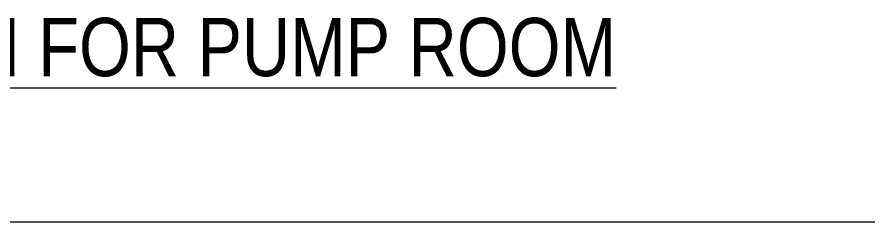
# Model space of a CAD drawing. Header units: metres. Extents: x 385023 to 385532, y 1408468 to 1408621.
# Drawn here: x 385073.07 to 385085.21, y 1408497.19 to 1408500.11 of the extents above; entities that cross this region are included whole.
import ezdxf
from ezdxf.enums import TextEntityAlignment as Align

# ---------------------------------------------------------------- set-up
doc = ezdxf.new("R2010")
doc.units = ezdxf.units.M
doc.header["$MEASUREMENT"] = 0
doc.layers.add('MEP INPUT', color=3, linetype='Continuous', lineweight=0)
doc.styles.get("Standard").update_dxf_attribs({"font": 'ARIALN.TTF', "height": 0.35})

# ---------------------------------------------------------------- blocks, each defined once
blk = doc.blocks.new('A$C49351B01')
at = {"layer": 'MEP INPUT', "color": 7, "lineweight": 0}
blk.add_line((0, -8.93895284141999), (28.51137078718285, -8.93895284141999), dxfattribs=at)
blk.add_text('%%UPLAN FOR PUMP ROOM', height=0.3276, dxfattribs=at).set_placement((20.98267561799884, -7.955594908218528), align=Align.MIDDLE)

msp = doc.modelspace()

# ---------------------------------------------------------------- block references
at = {"xscale": 2.535165519337624, "yscale": 2.535165519337624, "zscale": 2.535165519337624}
msp.add_blockref('A$C49351B01', (385022.9230434587, 1408519.856398713, 0.025212673160695), dxfattribs=at)

doc.saveas('drawing.dxf')
